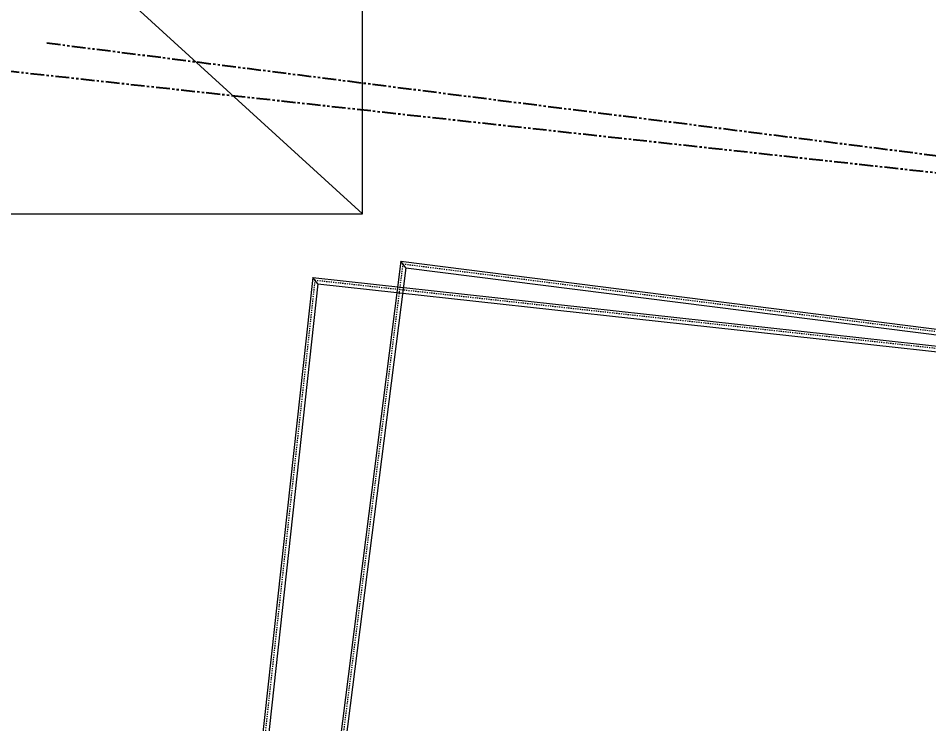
# Model space of a CAD drawing. Header units: millimetres. Extents: x -50460 to 50460, y -35640 to 35640.
# Drawn here: x 14281 to 15073, y -3084 to -2469 of the extents above; entities that cross this region are included whole.
import ezdxf

# ---------------------------------------------------------------- set-up
doc = ezdxf.new("R2010")
doc.units = ezdxf.units.MM
doc.linetypes.add('双点画线', pattern=[22, 12, -2, 2, -2, 2, -2])
doc.linetypes.add('虚线', pattern=[2, 1, -1])
doc.layers.get('0').update_dxf_attribs({"lineweight": 35})
for name, color, linetype, lineweight in [('7', 30, '双点画线', 18), ('PALLET', 4, 'Continuous', 18), ('尺寸线层', 4, 'Continuous', 18), ('粗实线层', 7, 'Continuous', 15), ('细线', 7, 'Continuous', 18), ('虚线层', 100, '虚线', 18)]:
    doc.layers.add(name, color=color, linetype=linetype, lineweight=lineweight)
doc.styles.get("Standard").update_dxf_attribs({"font": ''})
doc.styles.get('Standard').set_extended_font_data('宋体')
doc.dimstyles.new('AM_DEMATIC$0', dxfattribs={"dimscale": 120, "dimtxt": 3, "dimasz": 1.5, "dimexe": 1, "dimexo": 0, "dimgap": 1, "dimtad": 1, "dimdsep": 46, "dimtxsty": 'Standard', "dimblk": '_CAXARROW', "dimcen": 0, "dimdle": 3, "dimclrd": 256, "dimclre": 256, "dimclrt": 2, "dimadec": 0, "dimazin": 2, "dimtfac": 0.707107, "dimtdec": 3, "dimtmove": 0, "dimatfit": 3, "dimfxl": 0, "dimfrac": 2, "dimtolj": 1, "dimlwd": 18, "dimarcsym": 0})

# ---------------------------------------------------------------- blocks, each defined once
blk = doc.blocks.new('*X255')
at = {"layer": 'PALLET', "linetype": 'Continuous', "lineweight": 18}
blk.add_line((1835, 150), (685, 1200), dxfattribs=at)
blk.add_lwpolyline([(1835, 1200), (685, 1200), (685, 150), (1835, 150), (1835, 1200)], dxfattribs=at)
blk = doc.blocks.new('*X513')
at = {"layer": '尺寸线层', "linetype": 'Continuous', "lineweight": 18, "transparency": 16777216}
for points in [[(22089.95, -1589.73), (22112.45, -1769.73), (22067.45, -1769.73)], [(22089.95, -15589.73), (22112.45, -15409.73), (22067.45, -15409.73)]]:
    blk.add_hatch(color=256, dxfattribs=at).paths.add_polyline_path(points, flags=0)
at = {"layer": '尺寸线层', "transparency": 16777216}
for p, q in [((14580.26, -1589.73), (22209.95, -1589.73)), ((14580.26, -15589.73), (22209.95, -15589.73))]:
    blk.add_line(p, q, dxfattribs=at)
at = {"layer": '尺寸线层', "linetype": 'Continuous', "lineweight": 18, "transparency": 16777216}
blk.add_line((22089.95, -1589.73), (22089.95, -15589.73), dxfattribs=at)
at = {"layer": '尺寸线层', "color": 2, "transparency": 16777216, "insert": (21789.95, -8576.73), "char_height": 360, "width": 2392, "attachment_point": 5, "rotation": 90, "line_spacing_factor": 1.37}
blk.add_mtext('14000', dxfattribs=at)
blk = doc.blocks.new('_CAXARROW')
blk.add_hatch(color=0).paths.add_polyline_path([(0, 0), (-1, 0.125), (-1, -0.125)], flags=0)
blk = doc.blocks.new('*X598')
at = {"layer": '粗实线层'}
for p, q in [((-1245.61, 337.77), (-1354.59, -656.28)), ((-1245.61, 337.77), (6.89, 200.44)), ((-1241.18, 332.25), (-1245.61, 337.77)), ((-1241.18, 332.25), (-1349.08, -651.85)), ((-1241.18, 332.25), (1.37, 196.02))]:
    blk.add_line(p, q, dxfattribs=at)
at = {"layer": '虚线层', "linetype": '虚线', "lineweight": 18}
for q in [(-1352.39, -654.51), (4.68, 198.67)]:
    blk.add_line((-1243.84, 335.56), q, dxfattribs=at)
blk = doc.blocks.new('*X566')
at = {"layer": '7', "linetype": '双点画线', "lineweight": 25}
blk.add_line((-4267.09, 945.69), (867.23, 382.76), dxfattribs=at)
at = {"layer": '尺寸线层'}
blk.add_blockref('*X598', (-2710.05, 422.88), dxfattribs=at)
blk = doc.blocks.new('*X631')
at = {"layer": '粗实线层'}
for p, q in [((-1239.75, 358.67), (-1365.44, -633.4)), ((-1239.75, 358.67), (10.26, 200.3)), ((-1235.42, 353.08), (-1239.75, 358.67)), ((-1235.42, 353.08), (-1359.85, -629.06)), ((-1235.42, 353.08), (4.67, 195.97))]:
    blk.add_line(p, q, dxfattribs=at)
at = {"layer": '虚线层', "linetype": '虚线', "lineweight": 18}
for q in [(-1363.21, -631.66), (8.02, 198.57)]:
    blk.add_line((-1238.02, 356.44), q, dxfattribs=at)
blk = doc.blocks.new('*X599')
at = {"layer": '7', "linetype": '双点画线', "lineweight": 25}
blk.add_line((-4250.57, 1017.34), (873.55, 368.12), dxfattribs=at)
at = {"layer": '尺寸线层'}
blk.add_blockref('*X631', (-2702.56, 468.41), dxfattribs=at)

msp = doc.modelspace()

# ---------------------------------------------------------------- block references
at = {"layer": '细线'}
msp.add_blockref('*X255', (12745.258, -2789.726), dxfattribs=at)

# ---------------------------------------------------------------- dimensions: what is measured, and where the dimension line sits
at = {"layer": '尺寸线层'}
dim = msp.add_linear_dim(base=(22089.946, -15589.726), p1=(14580.258, -1589.726), p2=(14580.258, -15589.726), angle=270, dimstyle='AM_DEMATIC$0', override={"dimsah": 1, "dimtfill": 1, "dimtzin": 8}, dxfattribs=at)
dim.commit()
dim.dimension.update_dxf_attribs({"geometry": '*X513', "text_midpoint": (22089.946, -8589.726)})

# ---------------------------------------------------------------- next in the draw order: block references
msp.add_blockref('*X566', (18492.798, -3455.852), dxfattribs=at)

# ---------------------------------------------------------------- next in the draw order: block references
msp.add_blockref('*X599', (18556.05, -3508.146), dxfattribs=at)

doc.saveas('drawing.dxf')
